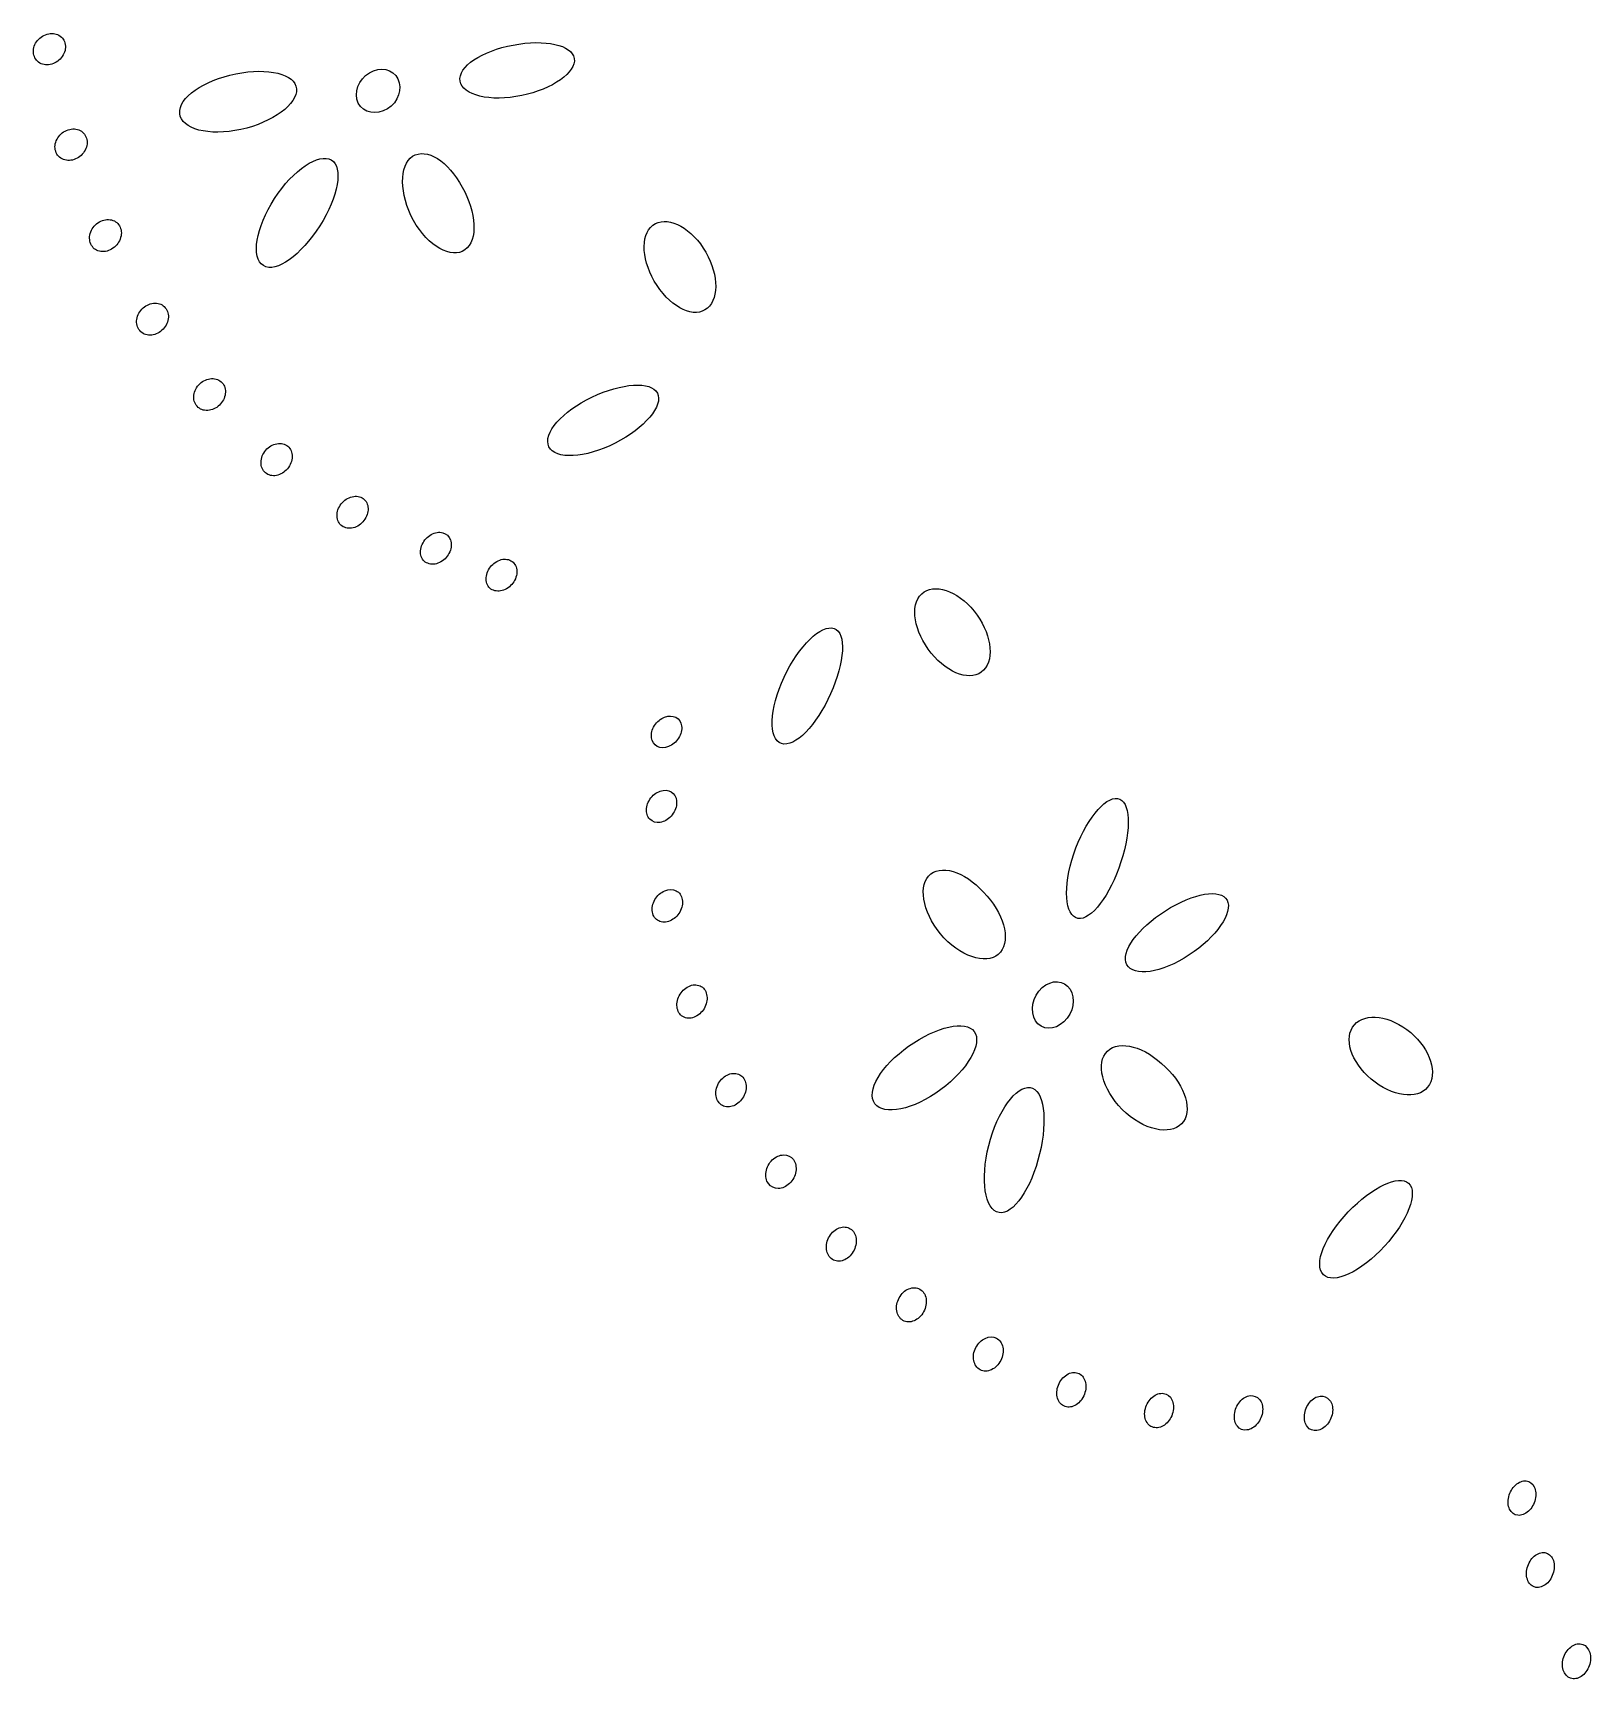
# Model space of a CAD drawing. Header units: centimetres. Extents: x -9.5 to 9.5, y -9.4 to 9.4.
# Drawn here: x -8.465 to -4.753, y -7.889 to -3.968 of the extents above; entities that cross this region are included whole.
import ezdxf

# ---------------------------------------------------------------- set-up
doc = ezdxf.new("R2010")
doc.units = ezdxf.units.CM
doc.header["$MEASUREMENT"] = 0
doc.layers.add('Camada 1', color=7, linetype='Continuous')

msp = doc.modelspace()

# ---------------------------------------------------------------- linework, layer by layer
at = {"layer": 'Camada 1'}
for points, knots in [([(-8.44791, -4.04003), (-8.43947, -4.04482), (-8.43005, -4.04561), (-8.41965, -4.04254), (-8.41965, -4.04254), (-8.40928, -4.0395), (-8.40089, -4.03333), (-8.3947, -4.02428), (-8.3947, -4.02428), (-8.38832, -4.0151), (-8.386, -4.00565), (-8.38758, -3.99589), (-8.38758, -3.99589), (-8.38909, -3.98615), (-8.39401, -3.9788), (-8.40248, -3.97409), (-8.40248, -3.97409), (-8.41089, -3.96933), (-8.42037, -3.96837), (-8.43084, -3.97134), (-8.43084, -3.97134), (-8.44132, -3.97433), (-8.4497, -3.98036), (-8.45595, -3.98936), (-8.45595, -3.98936), (-8.46227, -3.99851), (-8.4646, -4.00804), (-8.46301, -4.01788), (-8.46301, -4.01788), (-8.4614, -4.02783), (-8.45635, -4.03524), (-8.44791, -4.04003)], [0, 0, 0, 0, 0.1111111, 0.1111111, 0.1111111, 0.1111111, 0.2222222, 0.2222222, 0.2222222, 0.2222222, 0.3333333, 0.3333333, 0.3333333, 0.3333333, 0.4444444, 0.4444444, 0.4444444, 0.4444444, 0.5555556, 0.5555556, 0.5555556, 0.5555556, 0.6666667, 0.6666667, 0.6666667, 0.6666667, 0.7777778, 0.7777778, 0.7777778, 0.7777778, 1, 1, 1, 1]), ([(-7.31398, -4.12017), (-7.23902, -4.10818), (-7.17716, -4.06937), (-7.17494, -4.03524), (-7.17494, -4.03524), (-7.17272, -4.00106), (-7.23132, -3.98378), (-7.30686, -3.99479), (-7.30686, -3.99479), (-7.38245, -4.00582), (-7.44571, -4.04175), (-7.44735, -4.07686), (-7.44735, -4.07686), (-7.44913, -4.11197), (-7.38894, -4.13216), (-7.31398, -4.12017)], [0, 0, 0, 0, 0.2, 0.2, 0.2, 0.2, 0.4, 0.4, 0.4, 0.4, 0.6, 0.6, 0.6, 0.6, 1, 1, 1, 1]), ([(-8.11488, -4.16028), (-8.11133, -4.19759), (-8.04585, -4.21515), (-7.96931, -4.19838), (-7.96931, -4.19838), (-7.89282, -4.18153), (-7.83374, -4.13753), (-7.8367, -4.10162), (-7.8367, -4.10162), (-7.83974, -4.06564), (-7.90414, -4.05026), (-7.98127, -4.06574), (-7.98127, -4.06574), (-8.05839, -4.08115), (-8.1185, -4.12287), (-8.11488, -4.16028)], [0, 0, 0, 0, 0.2, 0.2, 0.2, 0.2, 0.4, 0.4, 0.4, 0.4, 0.6, 0.6, 0.6, 0.6, 1, 1, 1, 1]), ([(-7.68956, -4.13557), (-7.67749, -4.15941), (-7.64601, -4.16534), (-7.62021, -4.1492), (-7.62021, -4.1492), (-7.59417, -4.13295), (-7.58359, -4.10123), (-7.59542, -4.07792), (-7.59542, -4.07792), (-7.60666, -4.05413), (-7.63693, -4.04744), (-7.66313, -4.06316), (-7.66313, -4.06316), (-7.68924, -4.07882), (-7.70115, -4.11128), (-7.68956, -4.13557)], [0, 0, 0, 0, 0.2, 0.2, 0.2, 0.2, 0.4, 0.4, 0.4, 0.4, 0.6, 0.6, 0.6, 0.6, 1, 1, 1, 1]), ([(-8.39198, -4.26977), (-8.38275, -4.27332), (-8.37304, -4.27292), (-8.36293, -4.2685), (-8.36293, -4.2685), (-8.35282, -4.26413), (-8.34526, -4.25704), (-8.3402, -4.24739), (-8.3402, -4.24739), (-8.33514, -4.23774), (-8.33414, -4.22818), (-8.33708, -4.21889), (-8.33708, -4.21889), (-8.33994, -4.20952), (-8.346, -4.20301), (-8.35528, -4.1995), (-8.35528, -4.1995), (-8.36457, -4.19593), (-8.37422, -4.19632), (-8.38438, -4.20056), (-8.38438, -4.20056), (-8.39449, -4.20477), (-8.40208, -4.21183), (-8.40721, -4.22157), (-8.40721, -4.22157), (-8.41237, -4.2311), (-8.41332, -4.24078), (-8.41033, -4.2502), (-8.41033, -4.2502), (-8.4074, -4.25969), (-8.40118, -4.26617), (-8.39198, -4.26977)], [0, 0, 0, 0, 0.1111111, 0.1111111, 0.1111111, 0.1111111, 0.2222222, 0.2222222, 0.2222222, 0.2222222, 0.3333333, 0.3333333, 0.3333333, 0.3333333, 0.4444444, 0.4444444, 0.4444444, 0.4444444, 0.5555556, 0.5555556, 0.5555556, 0.5555556, 0.6666667, 0.6666667, 0.6666667, 0.6666667, 0.7777778, 0.7777778, 0.7777778, 0.7777778, 1, 1, 1, 1]), ([(-7.75388, -4.27093), (-7.78335, -4.25357), (-7.84434, -4.29392), (-7.88924, -4.36301), (-7.88924, -4.36301), (-7.93403, -4.43201), (-7.94546, -4.5043), (-7.91541, -4.52263), (-7.91541, -4.52263), (-7.88543, -4.54107), (-7.82587, -4.49781), (-7.78153, -4.42786), (-7.78153, -4.42786), (-7.73724, -4.3579), (-7.72435, -4.28845), (-7.75388, -4.27093)], [0, 0, 0, 0, 0.2, 0.2, 0.2, 0.2, 0.4, 0.4, 0.4, 0.4, 0.6, 0.6, 0.6, 0.6, 1, 1, 1, 1]), ([(-7.56015, -4.2622), (-7.59267, -4.28323), (-7.59177, -4.3516), (-7.55817, -4.41486), (-7.55817, -4.41486), (-7.52285, -4.47693), (-7.46694, -4.5077), (-7.43564, -4.48511), (-7.43564, -4.48511), (-7.40389, -4.4622), (-7.40775, -4.39587), (-7.44215, -4.33544), (-7.44215, -4.33544), (-7.47477, -4.27387), (-7.52769, -4.24106), (-7.56015, -4.2622)], [0, 0, 0, 0, 0.2, 0.2, 0.2, 0.2, 0.4, 0.4, 0.4, 0.4, 0.6, 0.6, 0.6, 0.6, 1, 1, 1, 1]), ([(-8.30617, -4.48831), (-8.29651, -4.49061), (-8.28686, -4.48897), (-8.27736, -4.48334), (-8.27736, -4.48334), (-8.2677, -4.4777), (-8.26093, -4.46969), (-8.25696, -4.45955), (-8.25696, -4.45955), (-8.25302, -4.44923), (-8.25291, -4.43968), (-8.25691, -4.43071), (-8.25691, -4.43071), (-8.26091, -4.4219), (-8.26768, -4.41626), (-8.27736, -4.41386), (-8.27736, -4.41386), (-8.28691, -4.41148), (-8.2966, -4.41307), (-8.30623, -4.41857), (-8.30623, -4.41857), (-8.31581, -4.42415), (-8.32271, -4.43198), (-8.32663, -4.44225), (-8.32663, -4.44225), (-8.33068, -4.45257), (-8.33055, -4.46217), (-8.3266, -4.47122), (-8.3266, -4.47122), (-8.32257, -4.48027), (-8.31572, -4.48593), (-8.30617, -4.48831)], [0, 0, 0, 0, 0.1111111, 0.1111111, 0.1111111, 0.1111111, 0.2222222, 0.2222222, 0.2222222, 0.2222222, 0.3333333, 0.3333333, 0.3333333, 0.3333333, 0.4444444, 0.4444444, 0.4444444, 0.4444444, 0.5555556, 0.5555556, 0.5555556, 0.5555556, 0.6666667, 0.6666667, 0.6666667, 0.6666667, 0.7777778, 0.7777778, 0.7777778, 0.7777778, 1, 1, 1, 1]), ([(-6.97802, -4.56967), (-6.94159, -4.62505), (-6.8879, -4.64942), (-6.85803, -4.62404), (-6.85803, -4.62404), (-6.82813, -4.59861), (-6.83247, -4.53445), (-6.86782, -4.48072), (-6.86782, -4.48072), (-6.90314, -4.42704), (-6.95701, -4.40277), (-6.98799, -4.42653), (-6.98799, -4.42653), (-7.01887, -4.45021), (-7.0144, -4.51432), (-6.97802, -4.56967)], [0, 0, 0, 0, 0.2, 0.2, 0.2, 0.2, 0.4, 0.4, 0.4, 0.4, 0.6, 0.6, 0.6, 0.6, 1, 1, 1, 1]), ([(-8.18909, -4.68818), (-8.17898, -4.68903), (-8.16946, -4.68601), (-8.16059, -4.67929), (-8.16059, -4.67929), (-8.15165, -4.67246), (-8.14583, -4.66371), (-8.14326, -4.65331), (-8.14326, -4.65331), (-8.14056, -4.64283), (-8.14194, -4.6336), (-8.14723, -4.62566), (-8.14723, -4.62566), (-8.1525, -4.61762), (-8.16012, -4.61312), (-8.1702, -4.61219), (-8.1702, -4.61219), (-8.18031, -4.61124), (-8.18989, -4.61412), (-8.19891, -4.62087), (-8.19891, -4.62087), (-8.20785, -4.62762), (-8.2137, -4.63614), (-8.21629, -4.64664), (-8.21629, -4.64664), (-8.21888, -4.65717), (-8.21751, -4.66646), (-8.21224, -4.67458), (-8.21224, -4.67458), (-8.20685, -4.68275), (-8.19904, -4.6872), (-8.18909, -4.68818)], [0, 0, 0, 0, 0.1111111, 0.1111111, 0.1111111, 0.1111111, 0.2222222, 0.2222222, 0.2222222, 0.2222222, 0.3333333, 0.3333333, 0.3333333, 0.3333333, 0.4444444, 0.4444444, 0.4444444, 0.4444444, 0.5555556, 0.5555556, 0.5555556, 0.5555556, 0.6666667, 0.6666667, 0.6666667, 0.6666667, 0.7777778, 0.7777778, 0.7777778, 0.7777778, 1, 1, 1, 1]), ([(-8.04815, -4.86746), (-8.03786, -4.86696), (-8.02865, -4.8628), (-8.02047, -4.85489), (-8.02047, -4.85489), (-8.01235, -4.84706), (-8.00764, -4.83793), (-8.00631, -4.82758), (-8.00631, -4.82758), (-8.00507, -4.81708), (-8.00763, -4.8084), (-8.01396, -4.80139), (-8.01396, -4.80139), (-8.02042, -4.79443), (-8.02878, -4.79115), (-8.0391, -4.79165), (-8.0391, -4.79165), (-8.04939, -4.79215), (-8.05876, -4.79628), (-8.06691, -4.80401), (-8.06691, -4.80401), (-8.07522, -4.81168), (-8.07993, -4.82081), (-8.0812, -4.83124), (-8.0812, -4.83124), (-8.08247, -4.84172), (-8.07982, -4.85055), (-8.07342, -4.85767), (-8.07342, -4.85767), (-8.06683, -4.86481), (-8.05841, -4.86807), (-8.04815, -4.86746)], [0, 0, 0, 0, 0.1111111, 0.1111111, 0.1111111, 0.1111111, 0.2222222, 0.2222222, 0.2222222, 0.2222222, 0.3333333, 0.3333333, 0.3333333, 0.3333333, 0.4444444, 0.4444444, 0.4444444, 0.4444444, 0.5555556, 0.5555556, 0.5555556, 0.5555556, 0.6666667, 0.6666667, 0.6666667, 0.6666667, 0.7777778, 0.7777778, 0.7777778, 0.7777778, 1, 1, 1, 1]), ([(-7.23755, -4.94781), (-7.22996, -4.98289), (-7.16275, -4.98422), (-7.09068, -4.95157), (-7.09068, -4.95157), (-7.0185, -4.91895), (-6.96709, -4.86468), (-6.97503, -4.83187), (-6.97503, -4.83187), (-6.98299, -4.79901), (-7.04837, -4.79935), (-7.12, -4.82967), (-7.12, -4.82967), (-7.1922, -4.8605), (-7.24527, -4.91281), (-7.23755, -4.94781)], [0, 0, 0, 0, 0.2, 0.2, 0.2, 0.2, 0.4, 0.4, 0.4, 0.4, 0.6, 0.6, 0.6, 0.6, 1, 1, 1, 1]), ([(-7.88458, -5.02232), (-7.87439, -5.02034), (-7.86572, -5.01499), (-7.85839, -5.00634), (-7.85839, -5.00634), (-7.85101, -4.99756), (-7.84722, -4.98795), (-7.84709, -4.97761), (-7.84709, -4.97761), (-7.84693, -4.96716), (-7.85029, -4.95893), (-7.85741, -4.95287), (-7.85741, -4.95287), (-7.86453, -4.94686), (-7.87321, -4.94477), (-7.88337, -4.94665), (-7.88337, -4.94665), (-7.89372, -4.94842), (-7.90253, -4.95366), (-7.90983, -4.96234), (-7.90983, -4.96234), (-7.91724, -4.97089), (-7.92102, -4.98054), (-7.92121, -4.99105), (-7.92121, -4.99105), (-7.92134, -5.00147), (-7.9178, -5.00984), (-7.91068, -5.01589), (-7.91068, -5.01589), (-7.90342, -5.02214), (-7.89472, -5.02425), (-7.88458, -5.02232)], [0, 0, 0, 0, 0.1111111, 0.1111111, 0.1111111, 0.1111111, 0.2222222, 0.2222222, 0.2222222, 0.2222222, 0.3333333, 0.3333333, 0.3333333, 0.3333333, 0.4444444, 0.4444444, 0.4444444, 0.4444444, 0.5555556, 0.5555556, 0.5555556, 0.5555556, 0.6666667, 0.6666667, 0.6666667, 0.6666667, 0.7777778, 0.7777778, 0.7777778, 0.7777778, 1, 1, 1, 1]), ([(-7.69813, -5.14599), (-7.68805, -5.14247), (-7.67998, -5.13594), (-7.67371, -5.12638), (-7.67371, -5.12638), (-7.6676, -5.11696), (-7.66519, -5.10712), (-7.66654, -5.0973), (-7.66654, -5.0973), (-7.66786, -5.08733), (-7.67252, -5.08021), (-7.68067, -5.07566), (-7.68067, -5.07566), (-7.68874, -5.07108), (-7.69779, -5.07055), (-7.70798, -5.07399), (-7.70798, -5.07399), (-7.71809, -5.07746), (-7.72626, -5.08389), (-7.73253, -5.09333), (-7.73253, -5.09333), (-7.73875, -5.1027), (-7.74116, -5.11249), (-7.73978, -5.12243), (-7.73978, -5.12243), (-7.73846, -5.1324), (-7.73369, -5.13968), (-7.72549, -5.14431), (-7.72549, -5.14431), (-7.71729, -5.14892), (-7.70813, -5.14951), (-7.69813, -5.14599)], [0, 0, 0, 0, 0.1111111, 0.1111111, 0.1111111, 0.1111111, 0.2222222, 0.2222222, 0.2222222, 0.2222222, 0.3333333, 0.3333333, 0.3333333, 0.3333333, 0.4444444, 0.4444444, 0.4444444, 0.4444444, 0.5555556, 0.5555556, 0.5555556, 0.5555556, 0.6666667, 0.6666667, 0.6666667, 0.6666667, 0.7777778, 0.7777778, 0.7777778, 0.7777778, 1, 1, 1, 1]), ([(-7.49258, -5.22782), (-7.48311, -5.22226), (-7.47615, -5.21441), (-7.47176, -5.20419), (-7.47176, -5.20419), (-7.46739, -5.19408), (-7.46684, -5.18461), (-7.47023, -5.1758), (-7.47023, -5.1758), (-7.47375, -5.1671), (-7.47944, -5.16114), (-7.48833, -5.15868), (-7.48833, -5.15868), (-7.49719, -5.15617), (-7.50651, -5.15754), (-7.51601, -5.16302), (-7.51601, -5.16302), (-7.52551, -5.16842), (-7.5326, -5.1762), (-7.5372, -5.18646), (-7.5372, -5.18646), (-7.54183, -5.19678), (-7.54257, -5.20654), (-7.53945, -5.21559), (-7.53945, -5.21559), (-7.53646, -5.2248), (-7.5299, -5.2302), (-7.52077, -5.23266), (-7.52077, -5.23266), (-7.51155, -5.23502), (-7.50213, -5.23335), (-7.49258, -5.22782)], [0, 0, 0, 0, 0.1111111, 0.1111111, 0.1111111, 0.1111111, 0.2222222, 0.2222222, 0.2222222, 0.2222222, 0.3333333, 0.3333333, 0.3333333, 0.3333333, 0.4444444, 0.4444444, 0.4444444, 0.4444444, 0.5555556, 0.5555556, 0.5555556, 0.5555556, 0.6666667, 0.6666667, 0.6666667, 0.6666667, 0.7777778, 0.7777778, 0.7777778, 0.7777778, 1, 1, 1, 1]), ([(-7.33629, -5.29198), (-7.32682, -5.28642), (-7.31986, -5.27859), (-7.31547, -5.26843), (-7.31547, -5.26843), (-7.3111, -5.25827), (-7.31058, -5.24877), (-7.31388, -5.24001), (-7.31388, -5.24001), (-7.31743, -5.23133), (-7.32314, -5.2254), (-7.33203, -5.22284), (-7.33203, -5.22284), (-7.34095, -5.22035), (-7.35015, -5.2217), (-7.35971, -5.22718), (-7.35971, -5.22718), (-7.36931, -5.23258), (-7.37627, -5.24038), (-7.3809, -5.25065), (-7.3809, -5.25065), (-7.3855, -5.26097), (-7.38627, -5.27071), (-7.38315, -5.27975), (-7.38315, -5.27975), (-7.38013, -5.28901), (-7.37357, -5.29438), (-7.36444, -5.29676), (-7.36444, -5.29676), (-7.35526, -5.29918), (-7.34581, -5.29759), (-7.33629, -5.29198)], [0, 0, 0, 0, 0.1111111, 0.1111111, 0.1111111, 0.1111111, 0.2222222, 0.2222222, 0.2222222, 0.2222222, 0.3333333, 0.3333333, 0.3333333, 0.3333333, 0.4444444, 0.4444444, 0.4444444, 0.4444444, 0.5555556, 0.5555556, 0.5555556, 0.5555556, 0.6666667, 0.6666667, 0.6666667, 0.6666667, 0.7777778, 0.7777778, 0.7777778, 0.7777778, 1, 1, 1, 1]), ([(-6.34733, -5.30429), (-6.37686, -5.33178), (-6.36604, -5.39433), (-6.32484, -5.44537), (-6.32484, -5.44537), (-6.28349, -5.49622), (-6.22768, -5.51448), (-6.20014, -5.48612), (-6.20014, -5.48612), (-6.17257, -5.45781), (-6.18265, -5.39468), (-6.22279, -5.34531), (-6.22279, -5.34531), (-6.26282, -5.29566), (-6.31928, -5.27801), (-6.34733, -5.30429)], [0, 0, 0, 0, 0.2, 0.2, 0.2, 0.2, 0.4, 0.4, 0.4, 0.4, 0.6, 0.6, 0.6, 0.6, 1, 1, 1, 1]), ([(-6.55622, -5.38673), (-6.58636, -5.37625), (-6.64025, -5.4275), (-6.67547, -5.50301), (-6.67547, -5.50301), (-6.71026, -5.57807), (-6.71405, -5.65091), (-6.68174, -5.66083), (-6.68174, -5.66083), (-6.64978, -5.67128), (-6.59803, -5.61752), (-6.56448, -5.54232), (-6.56448, -5.54232), (-6.53111, -5.46703), (-6.52571, -5.39718), (-6.55622, -5.38673)], [0, 0, 0, 0, 0.2, 0.2, 0.2, 0.2, 0.4, 0.4, 0.4, 0.4, 0.6, 0.6, 0.6, 0.6, 1, 1, 1, 1]), ([(-6.92674, -5.64772), (-6.92068, -5.63817), (-6.91833, -5.62859), (-6.91946, -5.61885), (-6.91946, -5.61885), (-6.92073, -5.60922), (-6.92528, -5.60245), (-6.93314, -5.59832), (-6.93314, -5.59832), (-6.941, -5.5943), (-6.94981, -5.59417), (-6.95984, -5.5979), (-6.95984, -5.5979), (-6.96971, -5.60171), (-6.97773, -5.60838), (-6.98384, -5.61793), (-6.98384, -5.61793), (-6.98998, -5.6274), (-6.99247, -5.63706), (-6.99117, -5.6468), (-6.99117, -5.6468), (-6.98987, -5.65643), (-6.98527, -5.66342), (-6.97746, -5.66757), (-6.97746, -5.66757), (-6.96952, -5.6718), (-6.96063, -5.67196), (-6.95071, -5.66805), (-6.95071, -5.66805), (-6.94074, -5.66415), (-6.93269, -5.65732), (-6.92674, -5.64772)], [0, 0, 0, 0, 0.1111111, 0.1111111, 0.1111111, 0.1111111, 0.2222222, 0.2222222, 0.2222222, 0.2222222, 0.3333333, 0.3333333, 0.3333333, 0.3333333, 0.4444444, 0.4444444, 0.4444444, 0.4444444, 0.5555556, 0.5555556, 0.5555556, 0.5555556, 0.6666667, 0.6666667, 0.6666667, 0.6666667, 0.7777778, 0.7777778, 0.7777778, 0.7777778, 1, 1, 1, 1]), ([(-6.99495, -5.84115), (-6.98863, -5.84753), (-6.98053, -5.85001), (-6.97069, -5.84856), (-6.97069, -5.84856), (-6.96085, -5.8471), (-6.95206, -5.84208), (-6.94442, -5.83351), (-6.94442, -5.83351), (-6.93675, -5.82504), (-6.93241, -5.81547), (-6.93132, -5.80501), (-6.93132, -5.80501), (-6.93039, -5.79443), (-6.93299, -5.78604), (-6.9392, -5.77969), (-6.9392, -5.77969), (-6.94536, -5.77331), (-6.95346, -5.77085), (-6.96341, -5.77231), (-6.96341, -5.77231), (-6.97317, -5.77382), (-6.98204, -5.77871), (-6.98976, -5.7871), (-6.98976, -5.7871), (-6.99746, -5.79554), (-7.00188, -5.80504), (-7.00291, -5.8156), (-7.00291, -5.8156), (-7.00389, -5.82615), (-7.00119, -5.83475), (-6.99495, -5.84115)], [0, 0, 0, 0, 0.1111111, 0.1111111, 0.1111111, 0.1111111, 0.2222222, 0.2222222, 0.2222222, 0.2222222, 0.3333333, 0.3333333, 0.3333333, 0.3333333, 0.4444444, 0.4444444, 0.4444444, 0.4444444, 0.5555556, 0.5555556, 0.5555556, 0.5555556, 0.6666667, 0.6666667, 0.6666667, 0.6666667, 0.7777778, 0.7777778, 0.7777778, 0.7777778, 1, 1, 1, 1]), ([(-5.98538, -5.92384), (-6.01186, -6.00232), (-6.00678, -6.07166), (-5.97546, -6.07727), (-5.97546, -6.07727), (-5.944, -6.08285), (-5.89873, -6.02205), (-5.87301, -5.94281), (-5.87301, -5.94281), (-5.84729, -5.86341), (-5.85007, -5.79636), (-5.88087, -5.79165), (-5.88087, -5.79165), (-5.91148, -5.78673), (-5.95881, -5.84533), (-5.98538, -5.92384)], [0, 0, 0, 0, 0.2, 0.2, 0.2, 0.2, 0.4, 0.4, 0.4, 0.4, 0.6, 0.6, 0.6, 0.6, 1, 1, 1, 1]), ([(-6.2947, -6.12378), (-6.2458, -6.17344), (-6.18535, -6.18847), (-6.16003, -6.15778), (-6.16003, -6.15778), (-6.13458, -6.12698), (-6.15273, -6.06319), (-6.2003, -6.0149), (-6.2003, -6.0149), (-6.24573, -5.96421), (-6.3042, -5.94703), (-6.33092, -5.9763), (-6.33092, -5.9763), (-6.35759, -6.00575), (-6.3414, -6.07171), (-6.2947, -6.12378)], [0, 0, 0, 0, 0.2, 0.2, 0.2, 0.2, 0.4, 0.4, 0.4, 0.4, 0.6, 0.6, 0.6, 0.6, 1, 1, 1, 1]), ([(-6.97402, -6.08325), (-6.96582, -6.0874), (-6.95682, -6.08735), (-6.94695, -6.08312), (-6.94695, -6.08312), (-6.93719, -6.07897), (-6.92941, -6.07185), (-6.92372, -6.06203), (-6.92372, -6.06203), (-6.91808, -6.05206), (-6.91602, -6.04216), (-6.91779, -6.03237), (-6.91779, -6.03237), (-6.91954, -6.02253), (-6.92446, -6.01557), (-6.93266, -6.01149), (-6.93266, -6.01149), (-6.94078, -6.00752), (-6.94981, -6.00747), (-6.95965, -6.01162), (-6.95965, -6.01162), (-6.96955, -6.01575), (-6.97743, -6.0226), (-6.98315, -6.03252), (-6.98315, -6.03252), (-6.98892, -6.04231), (-6.99085, -6.05223), (-6.98913, -6.06223), (-6.98913, -6.06223), (-6.98728, -6.07224), (-6.98228, -6.07925), (-6.97402, -6.08325)], [0, 0, 0, 0, 0.1111111, 0.1111111, 0.1111111, 0.1111111, 0.2222222, 0.2222222, 0.2222222, 0.2222222, 0.3333333, 0.3333333, 0.3333333, 0.3333333, 0.4444444, 0.4444444, 0.4444444, 0.4444444, 0.5555556, 0.5555556, 0.5555556, 0.5555556, 0.6666667, 0.6666667, 0.6666667, 0.6666667, 0.7777778, 0.7777778, 0.7777778, 0.7777778, 1, 1, 1, 1]), ([(-5.72238, -6.17204), (-5.65568, -6.13241), (-5.60951, -6.0725), (-5.61798, -6.03962), (-5.61798, -6.03962), (-5.62647, -6.00663), (-5.68688, -6.01258), (-5.75448, -6.0515), (-5.75448, -6.0515), (-5.82208, -6.0905), (-5.87042, -6.14818), (-5.86111, -6.18175), (-5.86111, -6.18175), (-5.8519, -6.21543), (-5.78911, -6.21165), (-5.72238, -6.17204)], [0, 0, 0, 0, 0.2, 0.2, 0.2, 0.2, 0.4, 0.4, 0.4, 0.4, 0.6, 0.6, 0.6, 0.6, 1, 1, 1, 1]), ([(-6.07055, -6.3286), (-6.05182, -6.34646), (-6.02038, -6.34011), (-6.00118, -6.31516), (-6.00118, -6.31516), (-5.98176, -6.29002), (-5.9816, -6.25624), (-5.99996, -6.2388), (-5.99996, -6.2388), (-6.01787, -6.22065), (-6.04841, -6.22584), (-6.06814, -6.25052), (-6.06814, -6.25052), (-6.0878, -6.27515), (-6.08894, -6.31013), (-6.07055, -6.3286)], [0, 0, 0, 0, 0.2, 0.2, 0.2, 0.2, 0.4, 0.4, 0.4, 0.4, 0.6, 0.6, 0.6, 0.6, 1, 1, 1, 1]), ([(-6.91052, -6.31378), (-6.90174, -6.31661), (-6.89221, -6.31468), (-6.88282, -6.30907), (-6.88282, -6.30907), (-6.87348, -6.30333), (-6.86663, -6.29529), (-6.86237, -6.28481), (-6.86237, -6.28481), (-6.85819, -6.27428), (-6.85774, -6.26452), (-6.86073, -6.25499), (-6.86073, -6.25499), (-6.86385, -6.24552), (-6.86983, -6.23956), (-6.87862, -6.23679), (-6.87862, -6.23679), (-6.88751, -6.23404), (-6.89661, -6.23544), (-6.90598, -6.24094), (-6.90598, -6.24094), (-6.91535, -6.24655), (-6.92228, -6.25457), (-6.9268, -6.26515), (-6.9268, -6.26515), (-6.93122, -6.27573), (-6.93188, -6.28576), (-6.92863, -6.29526), (-6.92863, -6.29526), (-6.92542, -6.30484), (-6.91936, -6.31108), (-6.91052, -6.31378)], [0, 0, 0, 0, 0.1111111, 0.1111111, 0.1111111, 0.1111111, 0.2222222, 0.2222222, 0.2222222, 0.2222222, 0.3333333, 0.3333333, 0.3333333, 0.3333333, 0.4444444, 0.4444444, 0.4444444, 0.4444444, 0.5555556, 0.5555556, 0.5555556, 0.5555556, 0.6666667, 0.6666667, 0.6666667, 0.6666667, 0.7777778, 0.7777778, 0.7777778, 0.7777778, 1, 1, 1, 1]), ([(-5.2677, -6.46729), (-5.21634, -6.50555), (-5.15837, -6.50817), (-5.13813, -6.47301), (-5.13813, -6.47301), (-5.11792, -6.43782), (-5.14183, -6.37916), (-5.19166, -6.34204), (-5.19166, -6.34204), (-5.24143, -6.30497), (-5.29953, -6.30254), (-5.32133, -6.33659), (-5.32133, -6.33659), (-5.34302, -6.37053), (-5.31897, -6.42903), (-5.2677, -6.46729)], [0, 0, 0, 0, 0.2, 0.2, 0.2, 0.2, 0.4, 0.4, 0.4, 0.4, 0.6, 0.6, 0.6, 0.6, 1, 1, 1, 1]), ([(-6.46258, -6.51275), (-6.44771, -6.54646), (-6.38072, -6.5382), (-6.31399, -6.49346), (-6.31399, -6.49346), (-6.24731, -6.44872), (-6.2054, -6.38501), (-6.2193, -6.35238), (-6.2193, -6.35238), (-6.23327, -6.31973), (-6.29857, -6.32963), (-6.36625, -6.37334), (-6.36625, -6.37334), (-6.43395, -6.41697), (-6.47756, -6.47896), (-6.46258, -6.51275)], [0, 0, 0, 0, 0.2, 0.2, 0.2, 0.2, 0.4, 0.4, 0.4, 0.4, 0.6, 0.6, 0.6, 0.6, 1, 1, 1, 1]), ([(-5.90976, -6.3986), (-5.93381, -6.43067), (-5.91182, -6.49459), (-5.86071, -6.54132), (-5.86071, -6.54132), (-5.8083, -6.58627), (-5.74628, -6.59403), (-5.72384, -6.56098), (-5.72384, -6.56098), (-5.70106, -6.5274), (-5.72522, -6.46655), (-5.7762, -6.42281), (-5.7762, -6.42281), (-5.82597, -6.37728), (-5.88582, -6.36646), (-5.90976, -6.3986)], [0, 0, 0, 0, 0.2, 0.2, 0.2, 0.2, 0.4, 0.4, 0.4, 0.4, 0.6, 0.6, 0.6, 0.6, 1, 1, 1, 1]), ([(-6.8127, -6.52574), (-6.80328, -6.52704), (-6.79418, -6.52423), (-6.78534, -6.51741), (-6.78534, -6.51741), (-6.77656, -6.51064), (-6.77058, -6.50167), (-6.76753, -6.49082), (-6.76753, -6.49082), (-6.76441, -6.47976), (-6.76515, -6.47), (-6.76965, -6.46148), (-6.76965, -6.46148), (-6.77407, -6.45285), (-6.78097, -6.44783), (-6.79039, -6.44658), (-6.79039, -6.44658), (-6.79976, -6.44531), (-6.80896, -6.44798), (-6.81791, -6.45478), (-6.81791, -6.45478), (-6.8268, -6.46155), (-6.83281, -6.47039), (-6.83593, -6.48119), (-6.83593, -6.48119), (-6.83905, -6.4922), (-6.83828, -6.50201), (-6.83373, -6.51066), (-6.83373, -6.51066), (-6.82913, -6.51936), (-6.8221, -6.52444), (-6.8127, -6.52574)], [0, 0, 0, 0, 0.1111111, 0.1111111, 0.1111111, 0.1111111, 0.2222222, 0.2222222, 0.2222222, 0.2222222, 0.3333333, 0.3333333, 0.3333333, 0.3333333, 0.4444444, 0.4444444, 0.4444444, 0.4444444, 0.5555556, 0.5555556, 0.5555556, 0.5555556, 0.6666667, 0.6666667, 0.6666667, 0.6666667, 0.7777778, 0.7777778, 0.7777778, 0.7777778, 1, 1, 1, 1]), ([(-6.08915, -6.48012), (-6.1222, -6.47499), (-6.16704, -6.53595), (-6.18784, -6.61784), (-6.18784, -6.61784), (-6.20864, -6.69965), (-6.19702, -6.77185), (-6.16307, -6.77775), (-6.16307, -6.77775), (-6.1292, -6.78376), (-6.08663, -6.72055), (-6.06658, -6.63805), (-6.06658, -6.63805), (-6.0466, -6.55553), (-6.056, -6.48541), (-6.08915, -6.48012)], [0, 0, 0, 0, 0.2, 0.2, 0.2, 0.2, 0.4, 0.4, 0.4, 0.4, 0.6, 0.6, 0.6, 0.6, 1, 1, 1, 1]), ([(-6.68912, -6.72044), (-6.67933, -6.72028), (-6.67033, -6.71623), (-6.66219, -6.70827), (-6.66219, -6.70827), (-6.65404, -6.70033), (-6.64912, -6.69081), (-6.64735, -6.67985), (-6.64735, -6.67985), (-6.6456, -6.66884), (-6.64759, -6.65945), (-6.65325, -6.65183), (-6.65325, -6.65183), (-6.65883, -6.6441), (-6.66653, -6.64032), (-6.67632, -6.64051), (-6.67632, -6.64051), (-6.68616, -6.64067), (-6.69511, -6.64469), (-6.70336, -6.65252), (-6.70336, -6.65252), (-6.71156, -6.6603), (-6.71654, -6.6698), (-6.71834, -6.68086), (-6.71834, -6.68086), (-6.72025, -6.69179), (-6.71815, -6.70121), (-6.71239, -6.70896), (-6.71239, -6.70896), (-6.70674, -6.71679), (-6.69885, -6.72055), (-6.68912, -6.72044)], [0, 0, 0, 0, 0.1111111, 0.1111111, 0.1111111, 0.1111111, 0.2222222, 0.2222222, 0.2222222, 0.2222222, 0.3333333, 0.3333333, 0.3333333, 0.3333333, 0.4444444, 0.4444444, 0.4444444, 0.4444444, 0.5555556, 0.5555556, 0.5555556, 0.5555556, 0.6666667, 0.6666667, 0.6666667, 0.6666667, 0.7777778, 0.7777778, 0.7777778, 0.7777778, 1, 1, 1, 1]), ([(-5.39464, -6.92081), (-5.37667, -6.95095), (-5.31312, -6.92674), (-5.25547, -6.86879), (-5.25547, -6.86879), (-5.19774, -6.81079), (-5.1662, -6.74036), (-5.18379, -6.71255), (-5.18379, -6.71255), (-5.20146, -6.68466), (-5.26277, -6.70975), (-5.32069, -6.76531), (-5.32069, -6.76531), (-5.37903, -6.82162), (-5.41274, -6.89086), (-5.39464, -6.92081)], [0, 0, 0, 0, 0.2, 0.2, 0.2, 0.2, 0.4, 0.4, 0.4, 0.4, 0.6, 0.6, 0.6, 0.6, 1, 1, 1, 1]), ([(-6.54092, -6.89332), (-6.53113, -6.89184), (-6.52253, -6.88668), (-6.51536, -6.87774), (-6.51536, -6.87774), (-6.50803, -6.8688), (-6.50414, -6.85872), (-6.50356, -6.84768), (-6.50356, -6.84768), (-6.50306, -6.83649), (-6.50591, -6.82747), (-6.5124, -6.82059), (-6.5124, -6.82059), (-6.51888, -6.81379), (-6.52698, -6.81109), (-6.53685, -6.81249), (-6.53685, -6.81249), (-6.54659, -6.81387), (-6.55516, -6.81897), (-6.56254, -6.82781), (-6.56254, -6.82781), (-6.56982, -6.83673), (-6.57389, -6.84665), (-6.57439, -6.85779), (-6.57439, -6.85779), (-6.57503, -6.86903), (-6.57196, -6.87798), (-6.56545, -6.88496), (-6.56545, -6.88496), (-6.55881, -6.892), (-6.55063, -6.89472), (-6.54092, -6.89332)], [0, 0, 0, 0, 0.1111111, 0.1111111, 0.1111111, 0.1111111, 0.2222222, 0.2222222, 0.2222222, 0.2222222, 0.3333333, 0.3333333, 0.3333333, 0.3333333, 0.4444444, 0.4444444, 0.4444444, 0.4444444, 0.5555556, 0.5555556, 0.5555556, 0.5555556, 0.6666667, 0.6666667, 0.6666667, 0.6666667, 0.7777778, 0.7777778, 0.7777778, 0.7777778, 1, 1, 1, 1]), ([(-6.3691, -7.03686), (-6.35934, -7.03384), (-6.35132, -7.02741), (-6.34508, -7.0177), (-6.34508, -7.0177), (-6.33878, -7.00791), (-6.336, -6.99749), (-6.3368, -6.98672), (-6.3368, -6.98672), (-6.33749, -6.97587), (-6.34167, -6.96767), (-6.34908, -6.96225), (-6.34908, -6.96225), (-6.35649, -6.95669), (-6.36506, -6.95534), (-6.37482, -6.95828), (-6.37482, -6.95828), (-6.38458, -6.96122), (-6.39271, -6.96757), (-6.39908, -6.97733), (-6.39908, -6.97733), (-6.4054, -6.98704), (-6.40826, -6.99723), (-6.40744, -7.0081), (-6.40744, -7.0081), (-6.40662, -7.019), (-6.40247, -7.0272), (-6.395, -7.03281), (-6.395, -7.03281), (-6.38747, -7.0385), (-6.37879, -7.03972), (-6.3691, -7.03686)], [0, 0, 0, 0, 0.1111111, 0.1111111, 0.1111111, 0.1111111, 0.2222222, 0.2222222, 0.2222222, 0.2222222, 0.3333333, 0.3333333, 0.3333333, 0.3333333, 0.4444444, 0.4444444, 0.4444444, 0.4444444, 0.5555556, 0.5555556, 0.5555556, 0.5555556, 0.6666667, 0.6666667, 0.6666667, 0.6666667, 0.7777778, 0.7777778, 0.7777778, 0.7777778, 1, 1, 1, 1]), ([(-6.18122, -7.15203), (-6.17172, -7.14766), (-6.16434, -7.14026), (-6.1591, -7.12975), (-6.1591, -7.12975), (-6.15386, -7.1193), (-6.15227, -7.10893), (-6.15423, -7.09871), (-6.15423, -7.09871), (-6.15629, -7.08834), (-6.1614, -7.08119), (-6.16952, -7.07699), (-6.16952, -7.07699), (-6.17772, -7.07292), (-6.18659, -7.07299), (-6.19614, -7.07736), (-6.19614, -7.07736), (-6.20567, -7.0817), (-6.21318, -7.08911), (-6.21842, -7.09948), (-6.21842, -7.09948), (-6.22387, -7.10988), (-6.22551, -7.12017), (-6.22342, -7.13049), (-6.22342, -7.13049), (-6.22138, -7.14084), (-6.21617, -7.14814), (-6.20794, -7.15234), (-6.20794, -7.15234), (-6.19961, -7.15658), (-6.19069, -7.15648), (-6.18122, -7.15203)], [0, 0, 0, 0, 0.1111111, 0.1111111, 0.1111111, 0.1111111, 0.2222222, 0.2222222, 0.2222222, 0.2222222, 0.3333333, 0.3333333, 0.3333333, 0.3333333, 0.4444444, 0.4444444, 0.4444444, 0.4444444, 0.5555556, 0.5555556, 0.5555556, 0.5555556, 0.6666667, 0.6666667, 0.6666667, 0.6666667, 0.7777778, 0.7777778, 0.7777778, 0.7777778, 1, 1, 1, 1]), ([(-5.97964, -7.23564), (-5.97067, -7.22992), (-5.96419, -7.22162), (-5.95995, -7.21072), (-5.95995, -7.21072), (-5.95572, -7.19966), (-5.95513, -7.18921), (-5.95823, -7.17945), (-5.95823, -7.17945), (-5.96127, -7.16958), (-5.96701, -7.16313), (-5.97556, -7.16016), (-5.97556, -7.16016), (-5.98411, -7.15719), (-5.99289, -7.15849), (-6.00191, -7.1641), (-6.00191, -7.1641), (-6.01104, -7.16968), (-6.01771, -7.17791), (-6.02189, -7.18884), (-6.02189, -7.18884), (-6.0262, -7.19969), (-6.02681, -7.21019), (-6.02372, -7.22011), (-6.02372, -7.22011), (-6.02062, -7.22995), (-6.0147, -7.23649), (-6.00613, -7.23948), (-6.00613, -7.23948), (-5.99742, -7.24257), (-5.98858, -7.2413), (-5.97964, -7.23564)], [0, 0, 0, 0, 0.1111111, 0.1111111, 0.1111111, 0.1111111, 0.2222222, 0.2222222, 0.2222222, 0.2222222, 0.3333333, 0.3333333, 0.3333333, 0.3333333, 0.4444444, 0.4444444, 0.4444444, 0.4444444, 0.5555556, 0.5555556, 0.5555556, 0.5555556, 0.6666667, 0.6666667, 0.6666667, 0.6666667, 0.7777778, 0.7777778, 0.7777778, 0.7777778, 1, 1, 1, 1]), ([(-5.76617, -7.28131), (-5.75781, -7.27419), (-5.75223, -7.26501), (-5.74932, -7.25366), (-5.74932, -7.25366), (-5.74649, -7.24244), (-5.74723, -7.23233), (-5.75154, -7.2236), (-5.75154, -7.2236), (-5.75583, -7.21471), (-5.76244, -7.20982), (-5.77146, -7.2086), (-5.77146, -7.2086), (-5.78048, -7.20736), (-5.78916, -7.21027), (-5.79765, -7.21736), (-5.79765, -7.21736), (-5.80609, -7.22445), (-5.81178, -7.23358), (-5.81474, -7.24482), (-5.81474, -7.24482), (-5.81768, -7.25596), (-5.81694, -7.26609), (-5.81254, -7.27496), (-5.81254, -7.27496), (-5.8082, -7.2838), (-5.80148, -7.28882), (-5.79238, -7.29009), (-5.79238, -7.29009), (-5.78329, -7.29128), (-5.77448, -7.2884), (-5.76617, -7.28131)], [0, 0, 0, 0, 0.1111111, 0.1111111, 0.1111111, 0.1111111, 0.2222222, 0.2222222, 0.2222222, 0.2222222, 0.3333333, 0.3333333, 0.3333333, 0.3333333, 0.4444444, 0.4444444, 0.4444444, 0.4444444, 0.5555556, 0.5555556, 0.5555556, 0.5555556, 0.6666667, 0.6666667, 0.6666667, 0.6666667, 0.7777778, 0.7777778, 0.7777778, 0.7777778, 1, 1, 1, 1]), ([(-5.54776, -7.28046), (-5.54059, -7.27165), (-5.53646, -7.26162), (-5.53548, -7.2504), (-5.53548, -7.2504), (-5.53453, -7.23923), (-5.53694, -7.23008), (-5.54281, -7.22312), (-5.54281, -7.22312), (-5.54882, -7.21627), (-5.55601, -7.21283), (-5.56511, -7.21386), (-5.56511, -7.21386), (-5.57421, -7.21484), (-5.58252, -7.21965), (-5.5898, -7.22841), (-5.5898, -7.22841), (-5.59705, -7.23709), (-5.60134, -7.24706), (-5.60245, -7.25844), (-5.60245, -7.25844), (-5.60361, -7.2699), (-5.60129, -7.27932), (-5.59557, -7.28664), (-5.59557, -7.28664), (-5.58991, -7.29418), (-5.58208, -7.29677), (-5.57274, -7.29561), (-5.57274, -7.29561), (-5.56334, -7.29438), (-5.55498, -7.28927), (-5.54776, -7.28046)], [0, 0, 0, 0, 0.1111111, 0.1111111, 0.1111111, 0.1111111, 0.2222222, 0.2222222, 0.2222222, 0.2222222, 0.3333333, 0.3333333, 0.3333333, 0.3333333, 0.4444444, 0.4444444, 0.4444444, 0.4444444, 0.5555556, 0.5555556, 0.5555556, 0.5555556, 0.6666667, 0.6666667, 0.6666667, 0.6666667, 0.7777778, 0.7777778, 0.7777778, 0.7777778, 1, 1, 1, 1]), ([(-5.38104, -7.2816), (-5.37384, -7.27279), (-5.36972, -7.26279), (-5.36876, -7.2516), (-5.36876, -7.2516), (-5.36778, -7.24041), (-5.37024, -7.23128), (-5.37606, -7.22429), (-5.37606, -7.22429), (-5.38207, -7.21749), (-5.38926, -7.21408), (-5.39842, -7.21503), (-5.39842, -7.21503), (-5.40755, -7.21604), (-5.41578, -7.2208), (-5.42308, -7.22953), (-5.42308, -7.22953), (-5.43041, -7.23826), (-5.43456, -7.24826), (-5.43575, -7.25964), (-5.43575, -7.25964), (-5.43686, -7.27104), (-5.43459, -7.28054), (-5.42884, -7.28782), (-5.42884, -7.28782), (-5.42315, -7.29536), (-5.41535, -7.29793), (-5.40601, -7.29671), (-5.40601, -7.29671), (-5.3966, -7.29554), (-5.38827, -7.29044), (-5.38104, -7.2816)], [0, 0, 0, 0, 0.1111111, 0.1111111, 0.1111111, 0.1111111, 0.2222222, 0.2222222, 0.2222222, 0.2222222, 0.3333333, 0.3333333, 0.3333333, 0.3333333, 0.4444444, 0.4444444, 0.4444444, 0.4444444, 0.5555556, 0.5555556, 0.5555556, 0.5555556, 0.6666667, 0.6666667, 0.6666667, 0.6666667, 0.7777778, 0.7777778, 0.7777778, 0.7777778, 1, 1, 1, 1]), ([(-4.88619, -7.46093), (-4.88346, -7.44963), (-4.88421, -7.43976), (-4.88828, -7.43106), (-4.88828, -7.43106), (-4.89243, -7.42249), (-4.89881, -7.4178), (-4.90749, -7.41693), (-4.90749, -7.41693), (-4.91609, -7.41611), (-4.92445, -7.41934), (-4.93265, -7.42664), (-4.93265, -7.42664), (-4.94077, -7.43392), (-4.94625, -7.44326), (-4.94903, -7.45458), (-4.94903, -7.45458), (-4.95189, -7.46577), (-4.95123, -7.47577), (-4.94699, -7.48443), (-4.94699, -7.48443), (-4.94278, -7.493), (-4.9363, -7.49782), (-4.9277, -7.49877), (-4.9277, -7.49877), (-4.91892, -7.49975), (-4.91053, -7.49652), (-4.90243, -7.48909), (-4.90243, -7.48909), (-4.89429, -7.48168), (-4.88881, -7.4722), (-4.88619, -7.46093)], [0, 0, 0, 0, 0.1111111, 0.1111111, 0.1111111, 0.1111111, 0.2222222, 0.2222222, 0.2222222, 0.2222222, 0.3333333, 0.3333333, 0.3333333, 0.3333333, 0.4444444, 0.4444444, 0.4444444, 0.4444444, 0.5555556, 0.5555556, 0.5555556, 0.5555556, 0.6666667, 0.6666667, 0.6666667, 0.6666667, 0.7777778, 0.7777778, 0.7777778, 0.7777778, 1, 1, 1, 1]), ([(-4.89051, -7.6685), (-4.88257, -7.67212), (-4.87421, -7.67138), (-4.86543, -7.6663), (-4.86543, -7.6663), (-4.85662, -7.66122), (-4.84993, -7.65315), (-4.8454, -7.64222), (-4.8454, -7.64222), (-4.84082, -7.63135), (-4.83968, -7.62071), (-4.84191, -7.61047), (-4.84191, -7.61047), (-4.84434, -7.60015), (-4.84932, -7.5933), (-4.85715, -7.58965), (-4.85715, -7.58965), (-4.86493, -7.586), (-4.87326, -7.58677), (-4.88221, -7.59187), (-4.88221, -7.59187), (-4.89089, -7.59698), (-4.89769, -7.60494), (-4.90237, -7.61574), (-4.90237, -7.61574), (-4.90697, -7.62656), (-4.90819, -7.63717), (-4.90589, -7.64749), (-4.90589, -7.64749), (-4.9035, -7.65781), (-4.89831, -7.66482), (-4.89051, -7.6685)], [0, 0, 0, 0, 0.1111111, 0.1111111, 0.1111111, 0.1111111, 0.2222222, 0.2222222, 0.2222222, 0.2222222, 0.3333333, 0.3333333, 0.3333333, 0.3333333, 0.4444444, 0.4444444, 0.4444444, 0.4444444, 0.5555556, 0.5555556, 0.5555556, 0.5555556, 0.6666667, 0.6666667, 0.6666667, 0.6666667, 0.7777778, 0.7777778, 0.7777778, 0.7777778, 1, 1, 1, 1]), ([(-4.79597, -7.8881), (-4.787, -7.88887), (-4.77851, -7.88543), (-4.77057, -7.8777), (-4.77057, -7.8777), (-4.76269, -7.87013), (-4.75758, -7.8605), (-4.75525, -7.8491), (-4.75525, -7.8491), (-4.75303, -7.83762), (-4.75417, -7.82756), (-4.75887, -7.81899), (-4.75887, -7.81899), (-4.76353, -7.81042), (-4.77033, -7.80571), (-4.77927, -7.80499), (-4.77927, -7.80499), (-4.78813, -7.80433), (-4.79665, -7.80774), (-4.80462, -7.81534), (-4.80462, -7.81534), (-4.81266, -7.82299), (-4.81796, -7.83241), (-4.82023, -7.84389), (-4.82023, -7.84389), (-4.82261, -7.85527), (-4.82134, -7.86532), (-4.81666, -7.87405), (-4.81666, -7.87405), (-4.81182, -7.88276), (-4.80497, -7.88747), (-4.79597, -7.8881)], [0, 0, 0, 0, 0.1111111, 0.1111111, 0.1111111, 0.1111111, 0.2222222, 0.2222222, 0.2222222, 0.2222222, 0.3333333, 0.3333333, 0.3333333, 0.3333333, 0.4444444, 0.4444444, 0.4444444, 0.4444444, 0.5555556, 0.5555556, 0.5555556, 0.5555556, 0.6666667, 0.6666667, 0.6666667, 0.6666667, 0.7777778, 0.7777778, 0.7777778, 0.7777778, 1, 1, 1, 1])]:
    msp.add_open_spline(points, degree=3, knots=knots, dxfattribs=at)

doc.saveas('drawing.dxf')
